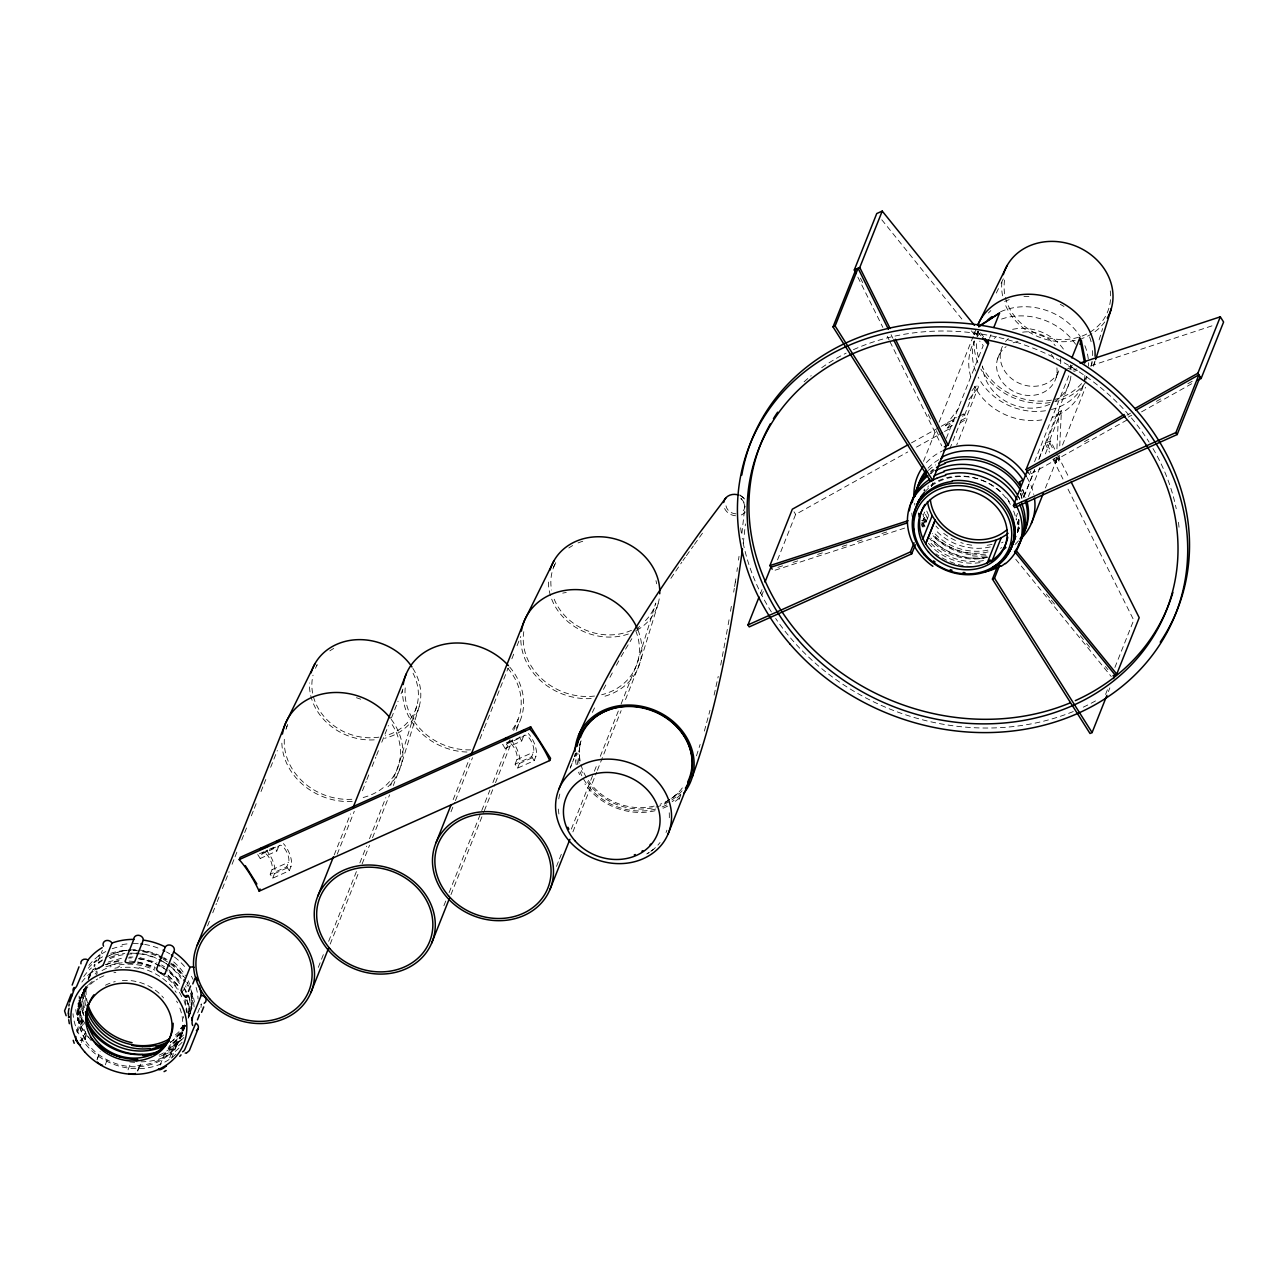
<?xml version="1.0" encoding="UTF-8"?>
<svg xmlns="http://www.w3.org/2000/svg" width="1288" height="1288" viewBox="0 0 1288 1288"><rect width="100%" height="100%" fill="white"/><g stroke="black" fill="none" stroke-linecap="round" stroke-linejoin="round"><path stroke-width="0.75" stroke-dasharray="5 3.75" d="M1059.3 455.324L1059.026 461.136L1056.289 462.376L1056.546 456.564M1056.917 448.82L1058.639 412.031L1061.393 410.792L1059.654 447.58M741.888 533.409L744.899 506.458L743.176 500.581L741.083 498.279M743.273 543.198L745.43 523.926M736.913 571.486L737.428 567.702M738.491 560.119L739.022 556.336M580.582 741.872L578.988 751.789L580.26 743.852M730.554 611.269L731.536 605.167M735.319 582.16L735.851 578.843M733.677 592.11L734.289 588.375M734.595 586.507L735.818 579.037M726.448 634.292L727.817 626.628M728.155 624.712L729.185 618.948M720.7 665.107L725.756 638.14M188.241 1016.667L189.095 1007.57L188.241 999.858M714.099 695.085L718.237 676.361M704.375 731.085L710.01 710.251M84.525 988.572L82.657 999.359L83.591 1010.468M416.797 705.953L398.733 764.653L390.296 786.437M419.147 706.693L401.083 765.378L393.307 785.519M658.12 603.814L640.039 662.499L624.857 701.284M1090.936 366.404L1092.111 362.62M1099.099 339.903L1102.609 328.537M1095.042 361.461L1093.287 367.144A61.583 53.339 21.7 0 0 1094.494 361.735M82.593 993.547L83.06 992.066M696.47 755.863L700.125 744.432M190.173 1013.205L189.4 1015.266M1019.13 527.806A51.826 45.547 20.1 0 1 1017.52 532.346L1017.762 531.654A51.826 45.547 23.4 0 0 1019.194 527.694M679.05 799.462L681.207 793.955M1017.488 532.346L1018.277 530.35M97.212 1058.994L98.693 1055.258M137.703 1071.133L138.83 1068.299M1017.166 524.216L1018.615 520.577M81.402 996.091L82.191 994.111M98.081 961.122L102.38 950.319M76.427 1031.43L82.078 1017.23M77.183 1032.944L83.64 1016.731M81.369 1042.507L85.668 1031.688M179.853 1008.118A53.726 46.529 21.7 0 1 152.387 1064.113A53.726 46.529 21.7 0 1 84.734 1039.593L85.942 1036.55A53.774 47.06 19.1 0 1 87.584 985.545M85.346 1039.786L85.572 1039.223A52.744 45.676 21.7 0 1 79.663 1003.706A52.776 46.368 23.3 0 0 85.346 1039.786L80.033 1040.575L85.942 1036.55M96.97 1059.895L100.142 1051.652M105.294 1064.79L108.16 1057.577M128.027 1069.861L130.909 1062.664M137.558 1070.57L140.424 1063.357M138.637 1068.799L140.988 1062.89M207.561 925.879L209.783 920.276M212.745 912.822L216.464 903.5M217.205 901.632L219.427 896.029M222.405 888.575L229.087 871.783M232.049 864.312L234.287 858.71M235.028 856.858L237.25 851.255M241.709 840.066L243.931 834.463M244.672 832.595L246.91 827.009M251.353 815.803L253.591 810.216M254.332 808.349L256.553 802.746M261.013 791.557L263.235 785.954M263.976 784.086L266.214 778.499M270.657 767.294L277.339 750.518M286.258 728.123L287.739 724.387M160.098 1065.095L166.555 1048.883M169.694 1057.834L175.426 1043.409A62.919 54.482 21.7 0 0 181.85 1039.271M171.562 1058.189L175.957 1047.144M180.095 1038.675L181.125 1036.051M197.724 1012.883L201.314 1003.867A62.919 54.482 21.7 0 1 200.944 1007.522M257.729 854.54L260.224 858.484L262.044 853.896L278.659 846.441A9.853 3.767 65.8 0 1 285.453 849.742A9.853 3.767 65.8 0 1 288.625 862.219L286.805 866.792L270.19 874.246L272.686 878.191L289.301 870.736L291.12 866.164A14.78 5.667 65.8 0 0 283.424 843.592M260.224 858.484L276.823 851.014L278.659 846.441M270.19 874.246L272.026 869.674A9.853 3.767 65.8 0 0 268.854 857.212A9.853 3.767 65.8 0 0 262.044 853.896M272.686 878.191L274.505 873.618A14.78 5.667 65.8 0 0 266.02 850.257M334.204 854.926L350.529 813.887M337.231 854.202L354.297 811.279M362.459 790.768L366.178 781.43M366.919 779.562L369.141 773.975M372.119 766.505L375.822 757.183M376.579 755.315L378.801 749.713M381.763 742.258L388.445 725.466M391.423 717.996L398.105 701.219M401.067 693.749L403.305 688.146M318.281 967.401L323.465 954.344M328.665 941.287L356.889 870.382M359.851 862.928L366.533 846.135M369.495 838.681L385.837 797.626M330.195 944.088L359.159 871.332M362.121 863.878L369.543 845.218M372.522 837.747L389.604 794.841M453.151 799.671L469.492 758.616M450.977 811.81L454.696 802.472M455.437 800.605L472.503 757.698M479.925 739.038L483.644 729.716M484.385 727.849L493.304 705.47M494.045 703.602L508.148 668.15M511.851 658.828L514.089 653.225M517.052 645.755L520.771 636.433M510.934 740.713L502.642 744.448L505.138 748.392L506.957 743.82L523.556 736.35A9.853 3.767 65.8 0 1 530.366 739.666A9.853 3.767 65.8 0 1 533.522 752.128L531.702 756.7L515.103 764.17L517.599 768.115L534.198 760.644L536.017 756.072A14.78 5.667 65.8 0 0 528.322 733.5M443.893 905.706L446.115 900.119M449.093 892.648L481.02 812.438M481.76 810.571L489.923 790.043M492.901 782.573L509.968 739.666M513.687 730.344L518.13 719.155M450.961 894.613L483.628 812.519M484.369 810.651L494.753 784.537M495.51 782.669L512.576 739.763M516.295 730.425L519.998 721.103M505.138 748.392L521.737 740.922L523.556 736.35M515.103 764.17L516.923 759.582A9.853 3.767 65.8 0 0 513.751 747.121A9.853 3.767 65.8 0 0 506.957 743.82M517.599 768.115L519.418 763.526A14.78 5.667 65.8 0 0 511.722 740.97M570.214 767.954L573.917 758.648L570.278 768.002M574.657 756.781L576.139 753.045L574.754 756.845M556.496 866.389L558.734 860.787M559.475 858.919L561.697 853.332M571.341 829.07L593.623 773.106M594.364 771.238L597.326 763.784M600.305 756.314L620.349 705.937M621.09 704.069L637.689 661.758L655.769 603.074A54.193 46.931 21.7 0 1 643.018 622.973M572.886 831.887L596.634 772.188M597.374 770.321L621.138 710.622M760.548 593.285L762.029 589.566M761.804 595.265L763.285 591.546M777.533 559.894L795.646 514.395L907.734 451.991M923.496 461.346L935.378 431.512M939.081 422.19L973.229 336.393M973.97 334.526L976.932 327.072M976.545 334.735L977.914 331.306M946.326 438.306L983.243 345.538L979.701 341.143M989.506 338.277L990.939 334.671M932.947 482.694L931.482 486.397A45.08 39.043 21.7 0 1 932.818 482.581M924.639 512.077L923.158 515.796L926.458 520.996L922.675 522.236M949.739 448.997L963.778 413.738L967.063 418.954L956.726 444.924M964.599 415.042L976.819 384.339L978.461 386.947L966.241 417.65L961.041 420.532M922.739 521.044L924.188 517.406M922.546 526.647L925.428 519.386L921.645 520.61M926.458 520.996L928.664 515.425M997.476 359.046L1001.114 349.901M1056.192 377.416L1059.106 370.091A30.799 26.662 21.7 0 1 1020.048 383.631A30.799 26.662 21.7 0 1 1002.45 346.327M1069.909 369.559L1071.342 365.953M1029.402 474.725L1030.867 471.022M1034.57 461.732L1069.265 374.534M1023.654 497.152L1034.715 469.315M1039.158 458.19L1045.067 443.346L1050.541 440.882L1056.804 453.376M1024.073 496.605L1034.409 470.651M1038.836 459.526L1069.813 381.683M1058.639 412.031L1046.436 442.718L1050.911 451.653M1061.393 410.792L1049.173 441.494L1053.648 450.43M1017.246 524.007L1018.792 520.658M1028.388 496.54L1040.205 466.852M1045.373 453.859L1050.541 440.882M1045.454 487.975L1057.319 458.142M1062.52 445.084L1085.526 387.269M1114.893 667.458L1133.73 620.14L1067.446 487.991M1105.571 694.409L1108.533 686.955M1108.388 691.608L1109.87 687.889M183.814 1029.289L184.909 1026.504L178.114 1038.241L168.873 1046.436M83.623 990.504L84.171 989.152L83.591 990.585M182.445 1032.751L182.751 1031.978L181.946 1033.958M88.791 977.512L89.516 975.724M574.818 756.426L576.299 752.772M579.262 745.462L582.224 738.153M592.351 712.409L594.911 707.096M315.447 668.263L317.186 664.721A54.193 46.931 21.7 0 0 315.705 667.587M553.534 567.155L556.158 561.842A54.193 46.931 21.7 0 0 551.554 590.033M996.284 293.068L998.908 287.755M1001.114 283.312L1003.755 277.95M185.359 1025.232L179.612 1034.103L172.834 1040.414M603.444 689.402L606.213 684.234M609.932 677.343L612.702 672.175M616.421 665.284L619.19 660.116M621.058 656.671L631.861 638.655M636.787 630.46L639.959 625.549M670.887 578.344L681.851 562.164M682.962 560.538L685.264 557.318M686.407 555.692L693.33 545.999M694.474 544.373L702.54 533.071M952.395 425.362L947.195 428.26L945.553 425.652L961.186 404.996M972.005 390.699L976.819 384.339M947.195 428.26L956.823 415.541M968.834 399.65L978.461 386.947M657.91 845.121L660.052 842.513M95.135 973.97L97.598 971.925M650.794 851.368L653.29 849.388M672.014 798.061L678.663 792.957L671.096 798.383M669.583 799.478L663.529 803.825L666.363 801.909M170.258 1042.201L171.562 1041.332M646.721 853.96L649.442 852.237M96.149 979.91L97.743 978.912M1127.032 415.139L1130.526 413.174M1052.908 459.349L1059.927 455.421M1084.464 441.671L1091.467 437.743M1128.272 417.103L1131.782 415.139M1156.318 401.389L1163.322 397.461M1187.858 383.711L1194.861 379.783M1031.157 473.743L1129.286 418.729M1141.554 411.854L1192.382 383.357M911.453 442.879L939.467 427.278M941.222 426.296L956.855 417.602M958.578 416.636L963.778 413.738M945.553 425.652L954.215 420.822M916.493 447.113L942.768 432.478M944.523 431.512L951.478 427.632M960.14 422.802L967.063 418.954M105.89 966.805L121.974 962.023M108.16 962.072L124.308 957.451M259.403 853.783L267.695 850.064M269.353 849.307L274.344 847.069L276.823 851.014M263.074 852.769L279.673 845.314M507.971 742.677L524.57 735.223M272.026 869.674L288.625 862.219M516.923 759.582L533.522 752.128M274.505 873.618L291.12 866.164M519.418 763.526L536.017 756.072M84.734 1039.593L85.572 1039.223M1068.605 366.839L1072.405 365.599M1067.543 368.771L1073.226 366.887M1072.985 370.123L1076.768 368.867M1073.806 371.427L1077.589 370.171M1090.872 365.792L1214.117 325.156M777.839 567.364L785.422 564.901M792.989 562.437L800.556 559.974M817.574 554.436L825.157 551.972M842.175 546.45L849.742 543.987M857.309 541.524L864.892 539.06M881.91 533.522L889.477 531.075M775.086 570.198L905.641 527.758M117.965 966.869L119.655 966.596M129.476 957.048L132.954 957.032M137.607 962.055L154.56 966.885M139.941 957.628L156.862 962.603M740.02 494.995L745.221 499.213M161.564 965.002L164.574 966.821M168.841 969.848L180.562 982.164M167.987 975.096L178.469 986.238M1046.371 594.01L1050.139 598.63M1051.394 600.176L1056.418 606.358M1080.294 635.676L1085.333 641.843M1086.589 643.388L1090.356 648.009M1105.442 666.524L1107.954 669.615M1015.765 559.282L1111.27 676.554M980.442 332.803L983.984 337.214M977.882 331.966L981.44 336.361M973.97 331.724L976.336 334.655M881.797 219.797L962.571 319.923M971.41 330.871L974.968 335.266M794.004 511.803L795.646 514.395M519.241 736.978L521.737 740.922M531.702 756.7L534.198 760.644M286.805 866.792L289.301 870.736M1057.706 455.163L1069.346 478.379M1057.223 457.562L1059.026 461.136M1054.486 458.802L1056.289 462.376M1045.067 443.346L1049.543 452.265M1053.117 459.414L1062.97 479.056M891.087 334.655L892.874 338.245M860.465 278.176L863.137 283.553M928.278 414.527L930.95 419.92M936.312 430.675L938.984 436.052M857.856 277.145L882.844 327.377M887.303 336.345L889.09 339.935M889.992 341.739L941.737 445.793M183.975 987.816L186.535 993.756M185.102 999.295L187.307 1013.141M558.284 809.041L558.912 814.161A56.559 48.976 21.7 0 0 559.411 816.512M579.503 755.734L579.681 761.997L579.439 750.646M804.066 381.828A219.234 189.867 21.7 0 1 811.215 375.661M821.712 367.708A219.234 189.867 21.7 0 1 846.168 353.121M853.461 349.66A219.234 189.867 21.7 0 1 1149.105 442.122M1152.969 448.498A219.234 189.867 21.7 0 1 1176.234 508.744M1178.456 522.268A219.234 189.867 21.7 0 1 1179.084 528.112M1095.525 700.914A229.087 198.4 21.7 0 1 1080.294 708.529M1073.274 711.539A229.087 198.4 21.7 0 1 775.666 618.465M771.367 611.913A229.087 198.4 21.7 0 1 742.258 538.32M741.341 532.797A229.087 198.4 21.7 0 1 740.584 527.243M1083.208 385.869A59.119 51.198 21.7 0 1 1052.151 417.376M1041.879 419.888A59.119 51.198 21.7 0 1 974.533 386.287M970.717 376.74A59.119 51.198 21.7 0 1 974.533 340.869M977.383 336.474A59.119 51.198 21.7 0 1 979.524 333.769M1001.517 319.086A59.119 51.198 21.7 0 1 1075.722 344.427M1084.882 375.388A59.119 51.198 21.7 0 1 1084.351 380.685M1070.908 376.193A45.08 39.043 21.7 0 1 1054.808 401.518M1049.64 404.319A45.08 39.043 21.7 0 1 982.567 365.921M994.239 338.422A45.08 39.043 21.7 0 1 996.477 336.603M1012.626 329.342A45.08 39.043 21.7 0 1 1064.806 351.157M1070.392 364.842A45.08 39.043 21.7 0 1 1071.101 370.542M1086.074 381.86A61.583 53.339 21.7 0 1 1055.774 401.502M1050.251 402.581A61.583 53.339 21.7 0 1 980.909 369.109M977.882 362.749A61.583 53.339 21.7 0 1 974.098 341.32M985.513 554.178A61.583 53.339 21.7 0 1 933.156 535.824M924.929 526.615A61.583 53.339 21.7 0 1 922.578 523.153M926.394 462.585A61.583 53.339 21.7 0 1 942.075 451.106M1027.067 477.687A61.583 53.339 21.7 0 1 1033.813 494.512M1017.44 513.284A45.08 39.043 21.7 0 1 1016.103 517.084M1104.734 321.984A56.656 49.073 21.7 0 1 1081.598 338.647M1075.206 340.435A56.656 49.073 21.7 0 1 1004.608 302.889M1002.595 295.821A56.656 49.073 21.7 0 1 1001.984 281.315M1110.272 290.911A54.193 46.931 21.7 0 1 1054.743 339.034A54.193 46.931 21.7 0 1 1005.252 276.968M1086.67 376.482A59.119 51.198 21.7 0 1 1034.345 400.858A59.119 51.198 21.7 0 1 982.277 366.822M978.461 357.275A59.119 51.198 21.7 0 1 976.513 341.626M977.045 336.329A59.119 51.198 21.7 0 1 978.204 331.145M988.427 313.016A59.119 51.198 21.7 0 1 990.842 310.601M1004.656 301.456A59.119 51.198 21.7 0 1 1009.261 299.637M1023.96 296.61A59.119 51.198 21.7 0 1 1032.187 296.514M1060.298 304.354A59.119 51.198 21.7 0 1 1063.952 306.447M1089.6 336.957A59.119 51.198 21.7 0 1 1091.693 344.331M1092.562 350.626A59.119 51.198 21.7 0 1 1092.627 355.939M1092.095 361.22A59.119 51.198 21.7 0 1 1091.403 364.697M1056.901 367.869A30.799 26.662 21.7 0 1 1016.409 392.776A30.799 26.662 21.7 0 1 1006.089 346.633M1013.141 342.817A30.799 26.662 21.7 0 1 1019.194 341.304M1051.266 354.409A30.799 26.662 21.7 0 1 1055.178 361.252M1005.525 341.497A30.799 26.662 21.7 0 1 1008.359 338.583M1022.64 332.175A30.799 26.662 21.7 0 1 1055.242 345.683M1060.539 358.708A30.799 26.662 21.7 0 1 1060.571 364.52M1082.773 386.432A59.119 51.198 21.7 0 1 1050.815 409.681M1045.518 410.743A59.119 51.198 21.7 0 1 978.172 377.126M975.451 370.896A59.119 51.198 21.7 0 1 974.098 341.449M976.562 334.848A59.119 51.198 21.7 0 1 978.381 331.37M1000.567 311.76A59.119 51.198 21.7 0 1 1080.278 336.683M1084.899 345.667A59.119 51.198 21.7 0 1 1088.537 366.227M1086.847 376.708A59.119 51.198 21.7 0 1 1085.704 380.185M1018.711 526.679A51.778 44.839 21.7 0 1 1017.745 528.032M992.018 544.341A51.778 44.839 21.7 0 1 986.64 545.323M971.796 545.21A51.778 44.839 21.7 0 1 960.751 542.57M955.455 540.461A51.778 44.839 21.7 0 1 942.623 532.508M938.469 528.772A51.778 44.839 21.7 0 1 935.941 526.067M928.809 515.635A51.778 44.839 21.7 0 1 926.072 509.146M924.043 490.744A51.778 44.839 21.7 0 1 924.269 489.102M930.161 473.807A51.778 44.839 21.7 0 1 935.426 467.367M1022.962 489.826A51.778 44.839 21.7 0 1 1025.087 498.166M1003.014 542.087A51.826 45.257 18.7 0 1 1001.533 542.86M990.327 546.917A51.826 45.257 18.7 0 1 934.911 529.352M927.601 518.822A51.826 45.257 18.7 0 1 924.8 512.238M931.127 473.775A51.826 45.257 18.7 0 1 934.46 470.023M1018.792 528.144A51.826 44.211 23.4 0 1 1017.971 529.529M1020.241 493.433A51.842 44.211 20 0 1 1021.915 498.214M988.089 551.94A51.842 45.466 19.4 0 1 932.448 533.538M925.331 522.831A51.842 45.466 19.4 0 1 922.176 514.492M987.896 550.153A51.842 45.096 18.4 0 1 933.832 532.572M926.475 522.139A51.842 45.096 18.4 0 1 923.432 514.959M1019.001 528.579A51.826 44.339 24.1 0 1 1017.81 531.139M1001.806 547.593A51.826 44.339 24.1 0 1 1000.486 548.334M1018.534 496.556A51.826 44.339 24.1 0 1 1019.581 499.325M1018.905 528.821A51.826 44.114 22.6 0 1 1017.568 531.751M986.994 556.77A51.826 45.547 23.4 0 1 930.966 537.965M923.818 527.066A51.826 45.547 23.4 0 1 921.419 521.205M987.832 557.205A51.826 45.547 20.1 0 1 929.324 538.126M922.433 527.017A51.826 45.547 20.1 0 1 921.065 523.636M980.055 562.631A51.826 45.531 19.9 0 1 927.36 541.99M1019.017 519.966A51.826 45.531 19.9 0 1 1017.649 531.3M983.452 560.586A51.826 45.644 21.8 0 1 928.89 540.896M1018.518 519.402A51.826 44.178 23.1 0 1 1017.327 532.024M924.913 491.758A51.826 45.128 18.4 0 1 1002.901 493.69M1006.588 497.844A51.826 45.128 18.4 0 1 1010.694 503.817M1016.2 518.372A51.826 45.128 18.4 0 1 1016.49 520.046M924.108 490.921A51.826 45.547 20 0 1 925.009 489.778M930.805 485.367A51.826 44.259 23.8 0 1 1010.356 504.333M1013.608 511.062A51.826 44.259 23.8 0 1 1016.007 519.499M1018.84 519.837A48.509 42.005 21.7 0 1 1018.148 521.238A48.622 42.102 21.7 0 1 1017.391 522.606M927.907 487.347A48.509 42.005 21.7 0 1 928.294 485.818M1020.853 493.497A48.509 42.005 21.7 0 1 1022.076 499.873M971.828 566.623A58.057 49.733 23.8 0 1 935.909 553.824M912.194 516.552A58.057 49.733 23.8 0 1 911.807 513.059M1018.067 495.912A58.057 49.733 23.8 0 1 1019.806 499.1M930.419 471.521A58.057 51.021 21.2 0 1 933.349 469.396M1021.98 492.934A58.057 50.812 19.5 0 1 1024.218 497.941M1018.47 540.863A58.041 49.491 22.1 0 1 1012.996 546.337M984.08 558.058A58.041 49.491 22.1 0 1 932.448 540.3M914.818 505.121A58.041 49.491 22.1 0 1 914.721 503.35M928.471 470.361A58.041 49.491 22.1 0 1 935.603 464.904M1022.157 489.376A58.041 49.491 22.1 0 1 1025.779 497.442M986.061 555.788A58.169 49.942 24.2 0 1 970.701 555.627M970.733 554.806A58.057 50.023 24.6 0 1 933.188 536.211M924.848 525.923A58.057 50.023 24.6 0 1 922.933 522.719M928.068 468.188A58.057 50.023 24.6 0 1 939.306 459.365M740.777 498.714A9.692 8.404 21.7 0 1 740.664 512.849M735.963 513.848A9.692 8.404 21.7 0 1 725.869 504.075M682.044 790.784A58.121 50.329 21.7 0 1 587.441 781.768M582.353 772.832A58.121 50.329 21.7 0 1 581.371 770.498M579.117 763.349A58.121 50.329 21.7 0 1 577.861 753.061M682.334 787.902A56.559 48.976 21.7 0 1 660.148 804.276M654.159 806.079A56.559 48.976 21.7 0 1 579.954 745.623M655.415 847.617A56.559 48.976 21.7 0 1 647.767 853.348M558.751 798.93A56.559 48.976 21.7 0 1 560.586 791.653M669.229 812.76A56.559 48.976 21.7 0 1 669.293 817.864M666.926 830.164A56.559 48.976 21.7 0 1 666.025 832.499M680.579 794.438A59.023 51.117 21.7 0 1 672.143 801.667M666.685 804.887A59.023 51.117 21.7 0 1 662 806.98M655.801 809.009A59.023 51.117 21.7 0 1 580.083 771.85M577.797 764.589A59.023 51.117 21.7 0 1 576.525 754.14M679.179 798.093A60.649 52.518 21.7 0 1 673.173 802.859M667.57 806.143A60.649 52.518 21.7 0 1 661.517 808.784M655.077 810.732A60.649 52.518 21.7 0 1 584.929 783.973M579.616 774.635A60.649 52.518 21.7 0 1 578.586 772.204M576.235 764.75A60.649 52.518 21.7 0 1 574.931 754.011M745.285 512.028A12.123 10.497 21.7 0 1 740.6 515.2M735.577 515.796A12.123 10.497 21.7 0 1 723.695 505.798M740.632 495.928A12.123 10.497 21.7 0 1 745.366 500.05M83.414 1013.157A62.919 54.482 21.7 0 1 78.584 998.522M175.426 1043.409A4.846 4.202 21.7 0 1 167.987 1048.03M83.543 1021.851A4.846 4.202 21.7 0 1 83.833 1015.169M183.604 1034.989A59.989 52.373 19.2 0 1 169.984 1044.327M82.561 1008.794A59.989 52.373 19.2 0 1 79.92 996.88M122.086 944.651A59.989 52.373 19.2 0 1 127.625 943.863M133.26 943.557A59.989 52.373 19.2 0 1 138.959 943.75M144.675 944.426A59.989 52.373 19.2 0 1 161.274 949.369M166.458 951.929A59.989 52.373 19.2 0 1 169.775 953.861M174.492 957.081A59.989 52.373 19.2 0 1 186.438 968.753M191.413 976.224A59.989 52.373 19.2 0 1 193.023 979.363M196.114 987.413A59.989 52.373 19.2 0 1 198.062 998.908M191.638 991.599A53.726 46.529 21.7 0 1 188.08 1018.18M183.138 1025.747A53.726 46.529 21.7 0 1 180.69 1028.468M173.735 961.959A53.726 46.529 21.7 0 1 185.44 975.612M188.177 980.764A53.726 46.529 21.7 0 1 189.626 984.322M190.302 1012.787A53.742 45.788 22.7 0 1 188.354 1017.681M183.411 1025.506A53.742 45.788 22.7 0 1 180.723 1028.5M83.736 992.114A53.79 47.27 23.1 0 0 77.747 1020.708A53.726 46.529 21.7 0 1 94.604 980.973M99.385 977.962A53.726 46.529 21.7 0 1 104.553 975.499M113.908 972.73A53.726 46.529 21.7 0 1 115.872 972.376M176.601 1001.13A53.726 46.529 21.7 0 1 177.519 1002.837M183.524 1025.763A53.774 47.302 21 0 1 134.934 1065.514M83.479 991.969A53.774 47.302 21 0 1 93.895 979.975M183.46 1016.554A53.774 47.302 21 0 1 183.604 1018.1M175.957 1054.115A59.989 52.631 23.1 0 1 112.942 1064.033A59.989 52.631 23.1 0 1 72.997 1013.704M81.852 982.068A59.989 52.631 23.1 0 1 95.666 969.397M105.31 964.696A59.989 52.631 23.1 0 1 122.118 961.17M129.154 961.106A59.989 52.631 23.1 0 1 155.413 967.835M168.309 975.982A59.989 52.631 23.1 0 1 179.773 987.944M186.68 1000.196A59.989 52.631 23.1 0 1 190.399 1014.799M134.677 1062.359A53.774 46.255 24.7 0 1 127.915 1061.602M91.303 1040.752A53.774 46.255 24.7 0 1 85.781 987.188M114.857 968.222A53.774 46.255 24.7 0 1 118.19 967.642M184.699 1026.262A53.758 46.931 18.8 0 1 159.036 1055.162M82.191 1022.044A53.758 46.931 18.8 0 1 82.4 993.483M119.156 964.905A53.758 46.931 18.8 0 1 154.785 970.138M161.209 973.696A53.758 46.931 18.8 0 1 182.526 998.522M178.935 1048.11A59.973 52.148 18.8 0 1 171.32 1054.373M138.315 958.739A59.973 52.148 18.8 0 1 156.412 964.132M161.483 966.692A59.973 52.148 18.8 0 1 164.703 968.624M169.308 971.828A59.973 52.148 18.8 0 1 180.996 983.388M184.087 987.751A59.973 52.148 18.8 0 1 192.154 1010.017M170.773 1053.713A60.005 51.279 23.2 0 1 135.997 1061.65M88.598 1037.645A60.005 51.279 23.2 0 1 75.412 1006.17M83.736 976.578A59.989 52.695 21.1 0 1 91.448 967.9M98.242 962.828A59.989 52.695 21.1 0 1 101.221 961.09M109.206 957.58A59.989 52.695 21.1 0 1 114.31 956.05M182.107 1042.266A59.989 52.422 19.4 0 1 159.696 1056.611M113.972 955.213A59.989 52.422 19.4 0 1 124.807 953.345M130.41 953.136A59.989 52.422 19.4 0 1 156.283 958.465M163.125 961.798A59.989 52.422 19.4 0 1 166.377 963.73M170.998 966.95A59.989 52.422 19.4 0 1 182.735 978.558M186.744 984.451A59.989 52.422 19.4 0 1 187.629 985.964M191.204 993.837A59.989 52.422 19.4 0 1 194.102 1006.846M85.314 1024.314A59.989 51.617 24.3 0 1 77.876 1001.967M88.244 968.27A59.989 51.617 24.3 0 1 91.673 964.632M98.29 959.351A59.989 51.617 24.3 0 1 102.734 956.726M110.768 953.297A59.989 51.617 24.3 0 1 124.759 950.496M133.839 950.431A59.989 51.617 24.3 0 1 156.798 956.066M163.286 959.302A59.989 51.617 24.3 0 1 183.186 976.497M187.034 982.116A59.989 51.617 24.3 0 1 187.887 983.565M190.833 989.554A59.989 51.617 24.3 0 1 194.391 1002.08M183.926 1037.42A60.037 51.23 21 0 1 180.417 1040.801M180.433 1040.817A60.053 51.295 22.9 0 1 167.794 1048.77M84.042 1015.765A60.005 51.472 24 0 1 79.067 996.075M85.588 1005.445A53.774 46.11 24.3 0 1 85.62 986.608M88.131 979.234A53.774 46.11 24.3 0 1 90.321 975.096M88.92 965.372A60.021 52.728 21.1 0 1 105.777 951.542M112.185 948.741A60.021 52.728 21.1 0 1 122.537 946.02M191.204 995.801A53.758 47.141 19.6 0 1 188.177 1018.389M184.57 1024.99A53.758 47.141 19.6 0 1 174.009 1035.955M86.006 1000.502A53.758 47.141 19.6 0 1 86.183 986.125M88.92 977.157A53.758 47.141 19.6 0 1 93.557 969.075M98.709 963.215A53.758 47.141 19.6 0 1 158.73 955.084M163.753 957.612A53.758 47.141 19.6 0 1 166.941 959.528M172.882 963.891A53.758 47.141 19.6 0 1 185.359 978.751M188.29 984.821A53.758 47.141 19.6 0 1 188.885 986.383M87.568 1003.207A53.774 45.788 21.5 0 1 86.393 986.737M88.276 978.783A53.774 45.788 21.5 0 1 93.267 969.091M98.725 962.861A53.774 45.788 21.5 0 1 101.913 960.14M109.11 955.632A53.774 45.788 21.5 0 1 127.254 950.447M133.195 950.158A53.774 45.788 21.5 0 1 136.19 950.238M143.644 951.108A53.774 45.788 21.5 0 1 156.589 954.891M163.318 958.159A53.774 45.788 21.5 0 1 165.862 959.673M170.724 963.038A53.774 45.788 21.5 0 1 183.524 976.642M186.985 982.728A53.774 45.788 21.5 0 1 187.565 983.984M190.576 993.032A53.774 45.788 21.5 0 1 190.205 1012.754M184.699 1025.892A53.758 46.046 24.1 0 1 174.009 1037.919M142.244 953.78A53.758 46.046 24.1 0 1 181.173 978.478M185.488 985.884A53.758 46.046 24.1 0 1 186.068 987.155M189.352 997.669A53.758 46.046 24.1 0 1 188.386 1017.44M110.011 958.691A53.774 46.835 18.6 0 1 134.564 953.957M180.111 1033.54A53.774 47.27 20.4 0 1 170.209 1042.523M84.364 1007.651A53.774 47.27 20.4 0 1 84.831 988.282M88.26 979.395A53.774 47.27 20.4 0 1 90.321 975.869M185.198 1025.844A53.774 45.788 22.4 0 1 180.61 1033.878M128.365 957.966A53.774 45.788 22.4 0 1 131.424 957.982M139.088 958.707A53.774 45.788 22.4 0 1 180.127 984.435M183.025 989.329A53.774 45.788 22.4 0 1 183.653 990.601M186.985 999.697A53.774 45.788 22.4 0 1 188.129 1014.38M83.446 1014.735A53.774 46.948 18.8 0 1 84.348 988.717M95.779 971.925A53.774 46.948 18.8 0 1 96.809 971.007M106.147 964.857A53.774 46.948 18.8 0 1 122.65 959.785M176.81 1040.463A53.774 46.03 24 0 1 168.631 1047.579M185.07 1025.538A53.774 45.805 22.5 0 1 177.052 1040.64M110.51 965.292A53.774 45.805 22.5 0 1 122.231 962.796M137.494 963.311A53.774 45.805 22.5 0 1 155.027 968.914M166.506 976.207A53.774 45.805 22.5 0 1 178.372 989.136M184.007 1000.454A53.774 45.805 22.5 0 1 186.422 1012.416M83.334 1024.556A53.758 47.093 19.4 0 1 84.847 988.073M96.23 974.501A53.758 47.093 19.4 0 1 97.341 973.664M102.026 970.589A53.758 47.093 19.4 0 1 111.122 966.531M184.345 1025.071A53.79 46.046 24.1 0 1 158.311 1057.255M139.056 967.658A53.79 46.046 24.1 0 1 176.198 992.452M138.959 968.351A53.983 46.899 18.5 0 0 131.344 967.352A53.774 46.835 18.6 0 0 120.734 967.674M105.455 985.24A43.905 38.028 21.7 0 1 115.26 981.569M122.376 980.49A43.905 38.028 21.7 0 1 163.56 997.91M507.81 668.231A59.119 51.198 21.7 0 1 510.402 732.003M470.667 749.858A59.119 51.198 21.7 0 1 405.591 685.087M509.678 667.023A61.583 53.339 21.7 0 1 514.62 730.602M466.948 752.031A61.583 53.339 21.7 0 1 402.629 690.078M412.868 668.343A56.656 49.073 21.7 0 1 384.629 738.298M374.212 739.859A56.656 49.073 21.7 0 1 309.49 682.946M391.23 719.364A61.583 53.339 21.7 0 1 387.913 786.791M352.22 801.442A61.583 53.339 21.7 0 1 281.879 739.57M413.062 673.254A54.193 46.931 21.7 0 1 385.321 735.786M378.93 737.155A54.193 46.931 21.7 0 1 313.032 675.202M329.857 650.875A54.193 46.931 21.7 0 1 333.721 648.444M392.164 724.629A59.119 51.198 21.7 0 1 362.701 797.626M351.833 799.268A59.119 51.198 21.7 0 1 284.584 736.317M285.984 729.394A59.119 51.198 21.7 0 1 287.095 726.029M356.422 697.726A59.119 51.198 21.7 0 1 360.753 699.239M659.215 598.84A56.656 49.073 21.7 0 1 636.932 630.154M628.351 634.018A56.656 49.073 21.7 0 1 548.447 580.067M638.011 630.17A61.583 53.339 21.7 0 1 602.51 696.856M591.192 698.563A61.583 53.339 21.7 0 1 520.851 636.691M631.506 630.299A54.193 46.931 21.7 0 1 554.21 599.21M568.829 547.996A54.193 46.931 21.7 0 1 572.677 545.549M578.054 542.94A54.193 46.931 21.7 0 1 585.444 540.525M655.962 580.679A54.193 46.931 21.7 0 1 656.639 583.802M635.741 630.734A59.119 51.198 21.7 0 1 601.673 694.747M594.525 696.051A59.119 51.198 21.7 0 1 523.797 631.684M562.727 593.124A59.119 51.198 21.7 0 1 566.269 592.48"/><path stroke-width="1.5" d="M181.544 990.875L181.528 991.213A3.88 1.433 63.3 0 0 182.027 992.597M94.378 966.161L94.684 964.599M742.516 548.913L737.702 582.772C727.559 648.492 714.808 714.051 692.348 776.825M68.892 1005.928L69.23 1004.012M199.334 986.028A62.903 54.482 21.7 0 1 201.186 995.334L192.476 1017.134L192.073 1022.173A62.049 53.742 21.7 0 1 192.105 1023.88L192.717 1025.49M71.226 994.014L64.561 1010.887L66.155 1015.733M192.411 1017.359L191.735 1020.209L192.347 1017.601M69.649 1002.096L74.334 989.087M1095.621 359.577L1111.367 308.46M182.59 1051.797L183.878 1050.879A62.645 54.257 21.7 0 0 184.796 1049.462L195.824 1023.123M74.833 988.62L75.799 987.51A64.191 55.593 21.7 0 1 76.733 986.093L88.051 959.946A62.903 54.482 21.7 0 1 102.155 947.662M78.987 966.837L72.16 985.062M194.118 967.32A4.846 4.202 21.7 0 0 189.996 967.433A62.903 54.482 21.7 0 0 173.687 951.848A4.846 4.202 21.7 0 0 171.916 945.73A4.846 4.202 21.7 0 0 165.347 946.954A62.903 54.482 21.7 0 0 143.338 940.079A4.846 4.202 21.7 0 0 138.476 935.281A4.846 4.202 21.7 0 0 133.807 939.371A62.903 54.482 21.7 0 0 111.975 943.041L103.378 964.664A3.88 1.369 -27.7 0 1 103.024 965.243L102.847 965.453M133.807 939.371L125.194 960.993A3.88 1.755 -4.3 0 0 126.305 962.522A3.88 1.642 -1.5 0 0 128.285 962.925A62.742 54.338 21.7 0 1 130.201 963.054A3.88 1.642 0.6 0 0 134.709 961.701L143.322 940.079M165.347 946.954L156.75 968.592A3.912 1.948 27.8 0 0 156.669 968.962A3.88 1.884 29.7 0 0 159.422 972.247A62.049 53.742 21.7 0 1 161.113 973.181M173.671 951.848L165.073 973.47A3.864 1.868 38.1 0 1 164.735 973.905M197.112 945.456L285.469 723.454L315.013 663.578M189.996 967.433L181.399 989.055A3.88 1.513 62.5 0 0 181.56 991.229L181.463 990.424M239.214 859.611L240.099 857.405L530.656 726.802L550.588 758.342L549.718 760.548L259.162 891.167A61.583 23.587 65.8 0 0 239.214 859.611L529.771 729.008L530.656 726.802M188.451 991.406L190.592 986.012M192.781 983.919L194.939 978.51M201.572 1012.32L203.729 1006.91M198.207 1028.468L189.368 1050.573L186.808 1052.811M259.162 891.167L260.031 888.962M317.862 895.981L333.463 856.794M352.767 808.284L406.219 673.962M310.891 992.597A61.583 53.339 21.7 0 0 243.432 914.657A61.583 53.339 21.7 0 0 207.674 999.826A61.583 53.339 21.7 0 0 310.891 992.597L328.714 947.823M436.085 842.577L450.929 805.258M470.973 754.897L524.425 620.558L553.985 560.699M431.657 943.122A61.583 53.339 21.7 0 0 364.198 865.166A61.583 53.339 21.7 0 0 328.44 950.351A61.583 53.339 21.7 0 0 431.657 943.122L449.464 898.332M559.024 788.852L579.97 736.221M549.863 889.718A61.583 53.339 21.7 0 0 482.404 811.778A61.583 53.339 21.7 0 0 446.646 896.947A61.583 53.339 21.7 0 0 549.863 889.718L569.908 839.341M856.085 273.555L854.298 269.965L876.742 213.55L882.232 211.087L974.372 325.284M893.759 340.032L946.406 445.889L932.689 480.36L930.612 481.293L833.03 326.911L855.989 269.208M833.03 326.911L835.107 325.977L858.066 268.274L888.414 329.277M854.298 269.965L859.772 267.502L882.232 211.087M772.172 569.199L769.902 565.609L792.345 509.195L907.943 444.827M915.317 544.792L911.711 553.856L749.214 626.902L747.958 624.938L759.067 597.02M764.991 582.128L770.916 567.235L907.155 522.944M668.118 833.9A59.023 51.117 21.7 0 0 603.364 759.276A59.023 51.117 21.7 0 0 569.232 840.967A59.023 51.117 21.7 0 0 668.118 833.9L689.064 781.269M988.798 340.08L987.349 343.687L982.615 337.826M993.821 327.442L999.569 313L979.186 325.977M944.329 446.823L948.113 445.133L988.717 343.075L985.175 338.68M747.958 624.938L910.471 551.892L914.078 542.812M922.804 539.028L932.222 515.554A48.477 41.989 21.7 0 1 927.457 501.547M935.104 520.207L925.734 543.665L935.104 520.207A48.477 41.989 21.7 0 0 996.316 539.881L987.059 563.403M1028.371 473.115L1026.101 469.524L1065.981 369.318M1071.858 357.935L1079.763 338.068L1081.405 340.676L1085.51 361.896M1200.126 376.821L1177.168 434.539L1014.654 507.585L1013.415 505.604L1027.132 471.134L1125.277 416.121M991.937 561.214L1001.227 537.74A48.541 42.037 21.7 0 0 1008.085 533.329M1079.956 344.282L1081.405 340.676M1106.907 695.327L1092.095 732.566L1090.018 733.5L992.436 579.101L996.767 568.217M992.436 579.101L994.513 578.167L999.569 565.464M1031.35 523.411L1043.232 493.562M1134.76 408.602L1197.856 373.246L1220.316 316.816L1223.6 322.032L1201.14 378.447L1197.647 380.411M1013.415 505.604L1175.912 432.559L1198.887 374.856L1135.791 410.228M1113.573 678.583L1115.054 674.864L1014.509 551.409M1112.977 675.798L1116.76 674.091L1139.204 617.677L1071.133 481.954M71.371 996.526L72.096 994.722M578.457 735.593C610.383 662.789 654.159 596.135 700.431 531.799L725.981 497.764M1007.232 265.344L977.673 325.204A61.583 53.339 21.7 0 1 1046.194 296.546A61.583 53.339 21.7 0 1 1095.058 356.229M166.265 1065.933L166.12 1066.094A3.88 1.143 -36.2 0 0 166.426 1065.659M69.343 1016.715L68.489 1017.729L69.262 1016.812A3.88 0.853 -85.3 0 1 68.457 1014.976M179.773 1056.353L181.061 1054.856M166.136 1070.521L164.059 1071.632M1019.806 481.889L1022.769 479.861M978.719 326.894L999.569 313M1026.101 469.524L1124.247 414.495M933.945 476.045L935.571 475.192A58.024 50.812 19.6 0 1 944.233 471.762M166.104 1044.568L150.438 1049.382M932.126 515.603L935.056 520.239M262.881 848.47L267.856 846.232M996.381 539.978L1001.259 537.788M158.827 1051.41L160.356 1050.847M1079.988 363.087L1220.316 316.816M769.902 565.609L908.024 520.722M157.265 1051.942C130.668 1060.41 99.16 1046.564 87.262 1021.336M186.293 1052.972L185.182 1053.101M158.971 1069.571L158.971 1069.571A3.88 1.497 -33.2 0 0 161.258 1069.314A63.16 54.708 21.7 0 0 162.932 1068.444A3.88 1.24 -35 0 0 165.492 1066.561M99.176 1063.582L99.498 1063.791A63.321 54.837 21.7 0 0 101.156 1064.757M158.666 1069.346L158.827 1069.491A3.88 1.352 -27.7 0 1 158.617 1068.718M1016.216 550.652L1116.76 674.091M74.189 1043.28L73.207 1040.318M1197.856 373.246L1201.14 378.447M1175.912 432.559L1177.168 434.539M835.107 325.977L932.689 480.36M994.513 578.167L1092.095 732.566M910.471 551.892L911.711 553.856M245.332 865.713L256.876 883.987M181.833 991.873L182.783 993.901A63.144 54.676 21.7 0 1 183.765 995.447M75.606 1036.92A3.88 1.481 68.7 0 0 75.686 1038.724A3.864 1.578 68.1 0 0 76.024 1039.835L76.829 1041.525A63.144 54.676 21.7 0 0 77.811 1043.071A3.88 1.594 63.3 0 0 80.468 1044.616M76.04 1039.819L76.475 1040.881M859.772 267.502L890.105 328.504M895.466 339.275L948.113 445.133M187.05 995.27L187.501 996.799M1079.763 338.068L1084.609 363.136M69.343 1023.686L68.699 1019.726M1172.885 592.416A219.234 189.867 21.7 0 1 1075.303 700.64M1070.28 702.829A219.234 189.867 21.7 0 1 816.882 652.871A219.234 189.867 21.7 0 1 770.466 423.704M773.428 418.697A219.234 189.867 21.7 0 1 777.646 412.176M741.791 475.079A229.087 198.4 21.7 0 1 1038.015 340.934A229.087 198.4 21.7 0 1 1160.23 642.149M1034.473 498.118A61.583 53.339 21.7 0 1 1021.787 537.869M913.981 496.685A61.583 53.339 21.7 0 1 922.949 466.755M943.299 450.542A61.583 53.339 21.7 0 1 1026.343 476.512M1007.039 529.658A45.08 39.043 21.7 0 1 960.365 536.243A45.08 39.043 21.7 0 1 930.371 499.76M1003.32 274.666A56.656 49.073 21.7 0 1 1076.526 246.394A56.656 49.073 21.7 0 1 1107.261 318.104M988.009 319.746A59.119 51.198 21.7 0 1 992.002 316.623M1019.227 481.825A51.778 44.839 21.7 0 1 1020.917 484.964M919.197 516.746A51.826 45.547 20.1 0 1 918.682 513.268M1005.96 547.513A51.826 45.547 23.4 0 1 1003.626 549.3M919.857 515.184A51.826 45.547 23.4 0 1 919.6 513.671M1013.237 541.62A51.826 45.531 19.9 0 1 1011.466 544.309M990.392 560.039A51.826 45.531 19.9 0 1 988.733 560.602M1013.592 541.121A51.826 44.178 23.1 0 1 1012.094 543.52M1015.636 536.307A51.826 45.128 18.4 0 1 1012.803 543.826M916.589 505.926A51.826 45.128 18.4 0 1 924.398 492.322M917.12 505.25A51.826 45.547 20 0 1 919.004 499.728M1015.524 536.404A51.826 44.259 23.8 0 1 1012.577 544.293M921.194 496.605A51.842 45.595 20.3 0 1 922.031 495.397M916.605 505.701A51.826 45.627 21.1 0 1 919.761 499.148M1013.898 523.491A51.842 44.162 22.9 0 1 1004.318 558.106M952.186 480.794A51.842 44.227 23.5 0 1 1001.356 498.987A51.842 44.227 23.5 0 1 1012.529 544.824M1014.042 523.491A51.794 44.855 21.7 0 1 1003.819 558.799M1000.116 562.228A51.794 44.855 21.7 0 1 992.984 566.978M926.829 492.338A51.794 44.855 21.7 0 1 952.363 481.438M964.986 572.661A51.778 44.855 21.7 0 1 963.118 572.5M952.025 570.262A51.778 44.855 21.7 0 1 950.222 569.682M935.072 561.971A51.778 44.855 21.7 0 1 933.559 560.876M913.691 529.819A51.778 44.855 21.7 0 1 913.417 528.128M913.111 519.756A51.778 44.855 21.7 0 1 926.861 492.37M1007.747 537.209A45.193 39.139 21.7 0 1 949.578 563.355A45.193 39.139 21.7 0 1 924.865 504.494M932.882 566.285A58.041 50.474 24.7 0 1 925.718 484.626A58.041 50.924 20.2 0 1 936.795 478.267M936.811 478.283A58.25 51.005 19.6 0 1 945.746 475.369M945.44 474.596A58.041 50.731 19.2 0 1 1013.205 500.404A58.041 50.731 19.2 0 1 1005.542 563.677M1005.268 563.403A58.073 49.588 23 0 1 1000.921 566.414M1000.502 565.883A58.057 49.604 23.3 0 1 983.71 572.114M909.344 510.805A58.057 49.604 23.3 0 1 929.678 479.378M1019.726 504.606A58.057 50.747 19.3 0 1 1015.443 550.652M943.911 471.086A58.057 50.747 19.3 0 1 1017.246 499.664M1021.304 502.368A58.057 49.733 23.8 0 1 1018.212 545.13M912.242 502.626A58.057 49.733 23.8 0 1 927.875 475.771M935.555 470.7A58.057 49.733 23.8 0 1 1017.134 494.351M918.811 484.755A58.057 51.021 21.2 0 1 926.378 475.063M936.457 467.48A58.057 51.021 21.2 0 1 944.877 463.6M1025.393 501.354A58.057 50.812 19.5 0 1 1022.302 536.436M944.603 463.084A58.057 50.812 19.5 0 1 1021.126 491.291M1026.81 500.774A58.041 49.491 22.1 0 1 1019.967 538.98M915.06 496.331A58.041 49.491 22.1 0 1 927.199 471.601M938.775 463.084A58.041 49.491 22.1 0 1 1020.305 486.284M917.137 489.762A58.057 50.023 24.6 0 1 925.766 470.877M940.916 458.48A58.057 50.023 24.6 0 1 942.558 457.675M942.124 457.031A58.041 50.86 19.8 0 1 1022.865 479.828M631.442 706.162A58.121 50.329 21.7 0 1 687.631 782.122M580.341 737.815A58.121 50.329 21.7 0 1 625.662 706.243M650.73 844.075A49.137 42.552 21.7 0 1 650.038 844.815M642.825 850.676A49.137 42.552 21.7 0 1 641.939 851.223M635.258 854.524A49.137 42.552 21.7 0 1 634.26 854.91M568.829 829.182A49.137 42.552 21.7 0 1 567.895 827.234M577.105 746.251A59.023 51.117 21.7 0 1 652.823 711.024A59.023 51.117 21.7 0 1 685.425 788.192M574.963 751.29A60.649 52.518 21.7 0 1 653.338 709.704A60.649 52.518 21.7 0 1 683.638 793.376M723.663 502.529A12.123 10.497 21.7 0 1 738.926 495.172M201.153 995.318A4.846 4.202 21.7 0 1 204.196 1003.32M195.824 976.964A62.903 54.482 21.7 0 1 197.418 980.538M199.35 1014.719A62.903 54.482 21.7 0 1 197.45 1019.855M196.34 1023.445A4.846 4.202 21.7 0 1 196.42 1030.48M128.703 1073.516A3.88 2.013 -0.7 0 0 130.41 1073.918A64.094 55.497 21.7 0 0 132.31 1074.047A3.88 1.996 -2.8 0 0 134.21 1073.934A3.88 1.771 -5.8 0 0 135.433 1073.467M98.435 1063.212A3.88 2.093 34.7 0 1 97.421 1062.085M102.493 1065.256A3.88 1.964 30.5 0 1 101.189 1064.709M75.638 1036.969A3.848 1.369 70.4 0 1 75.751 1036.55M68.345 1013.431A3.88 0.853 -83.2 0 1 69.101 1008.327M68.538 1014.799A63.321 54.837 21.7 0 1 68.505 1013.093M73.175 990.987A4.846 4.202 21.7 0 1 74.157 987.461M80.919 963.81A4.846 4.202 21.7 0 1 88.051 959.946M102.686 965.485A3.88 1.03 -29.9 0 1 99.401 967.594M99.305 967.787A63.16 54.708 21.7 0 0 97.679 968.528A3.88 1.127 -34.4 0 1 95.199 968.882A3.88 1.127 -36.8 0 1 95.264 968.302M103.523 946.197A4.846 4.202 21.7 0 1 105.632 940.739A4.846 4.202 21.7 0 1 111.992 943.041M164.703 973.889A3.88 1.739 34 0 1 161.145 973.116M186.325 996.864A3.88 1.24 65.1 0 1 183.862 995.221M91.351 972.376A59.989 52.631 23.1 0 1 92.752 971.345M158.134 964.937A59.973 52.148 18.8 0 1 159.825 965.791M188.193 995.447A59.973 52.148 18.8 0 1 188.853 997.041M137.784 1059.509A53.758 46.931 18.8 0 1 90.498 1037.21M136.045 953.41A59.989 52.422 19.4 0 1 137.929 953.603M159.76 960.043A59.989 52.422 19.4 0 1 161.451 960.896M167.955 964.76A59.989 52.422 19.4 0 1 169.501 965.839M183.814 979.991A59.989 52.422 19.4 0 1 184.844 981.456M94.201 962.394A59.989 51.617 24.3 0 1 96.89 960.317M128.381 950.319A59.989 51.617 24.3 0 1 130.201 950.303M160.098 957.612A59.989 51.617 24.3 0 1 161.708 958.433M150.213 1048.529A53.774 46.11 24.3 0 1 87.407 1011.66M98.5 956.05A60.021 52.728 21.1 0 1 99.884 955.068M140.875 943.927A59.989 52.373 19.2 0 1 142.775 944.152M163.029 950.174A59.989 52.373 19.2 0 1 164.751 951.027M171.368 954.891A59.989 52.373 19.2 0 1 172.946 955.97M168.696 1039.319A53.758 47.141 19.6 0 1 87.037 1005.348M132.117 1042.716A53.774 45.788 21.5 0 1 87.954 1004.56M159.326 956.099A53.774 45.788 21.5 0 1 161.998 957.435M142.324 1046.597A53.758 46.352 24.9 0 1 131.746 1045.325M155.623 1045.437A53.774 46.239 24.7 0 1 142.324 1046.629M169.356 1040.994A53.758 46.046 24.1 0 1 155.929 1046.226M165.46 1045.309A53.774 47.27 20.4 0 1 85.41 1011.853M185.794 995.753A53.774 45.788 22.4 0 1 186.245 997.057M142.646 1054.55A53.774 46.948 18.8 0 1 86.521 1022.881M155.848 1053.455A53.774 46.159 24.5 0 1 142.823 1055.597M119.848 1056.82A53.758 47.093 19.4 0 1 99.466 1046.033M173.156 1023.252A43.905 38.028 21.7 0 1 117.546 1055.194A43.905 38.028 21.7 0 1 93.927 994.803M403.192 684.572A61.583 53.339 21.7 0 1 445.729 644A61.583 53.339 21.7 0 1 508.454 665.622M311.1 672.899A56.656 49.073 21.7 0 1 356.084 639.734A56.656 49.073 21.7 0 1 411.983 666.991M282.442 734.047A61.583 53.339 21.7 0 1 326.782 693.186A61.583 53.339 21.7 0 1 390.103 717.915M521.06 732.405A14.78 5.667 65.8 0 1 525.182 731.021M504.461 739.876A14.78 5.667 65.8 0 1 507.858 738.185M276.437 841.933A14.78 5.667 65.8 0 1 278.868 840.662M259.838 849.388A14.78 5.667 65.8 0 1 262.269 848.132M529.771 729.008A61.583 23.587 65.8 0 1 549.718 760.548M550.073 570.021A56.656 49.073 21.7 0 1 611.945 538.191A56.656 49.073 21.7 0 1 659.73 593.768M521.399 631.168A61.583 53.339 21.7 0 1 573.852 589.614A61.583 53.339 21.7 0 1 637.335 628.544M797.642 639.395A219.234 189.867 21.7 0 0 1165.093 613.635A219.234 189.867 21.7 0 0 924.945 336.152A219.234 189.867 21.7 0 0 797.642 639.395M790.236 644.322A229.087 198.4 21.7 0 0 1174.205 617.419A229.087 198.4 21.7 0 0 923.255 327.458A229.087 198.4 21.7 0 0 790.236 644.322M924.414 555.031A51.778 44.839 21.7 0 0 1011.096 548.398A51.778 44.839 21.7 0 0 953.893 483.177A51.778 44.839 21.7 0 0 924.414 555.031M924.8 554.194A49.878 43.196 21.7 0 0 1008.585 549.413A49.878 43.196 21.7 0 0 954.875 485.689A49.878 43.196 21.7 0 0 924.8 554.194M928.503 552.053A45.193 39.139 21.7 0 0 1004.382 547.432A45.193 39.139 21.7 0 0 955.471 489.843A45.193 39.139 21.7 0 0 928.503 552.053M574.802 840.613A49.169 42.584 21.7 0 0 657.186 834.721A49.169 42.584 21.7 0 0 603.251 772.559A49.169 42.584 21.7 0 0 574.802 840.613M95.892 1044.117A43.905 38.028 21.7 0 0 169.469 1038.82A43.905 38.028 21.7 0 0 121.249 983.324A43.905 38.028 21.7 0 0 95.892 1044.117M84.557 1051.684A59.007 51.101 21.7 0 0 183.411 1044.584A59.007 51.101 21.7 0 0 118.641 969.993A59.007 51.101 21.7 0 0 84.557 1051.684M330.292 949.111A59.119 51.198 21.7 0 0 429.371 942.172A59.119 51.198 21.7 0 0 364.617 867.339A59.119 51.198 21.7 0 0 330.292 949.111M209.542 998.603A59.119 51.198 21.7 0 0 308.621 991.663A59.119 51.198 21.7 0 0 243.867 916.831A59.119 51.198 21.7 0 0 209.542 998.603M448.498 895.724A59.119 51.198 21.7 0 0 547.593 888.768A59.119 51.198 21.7 0 0 482.823 813.952A59.119 51.198 21.7 0 0 448.498 895.724"/></g></svg>
